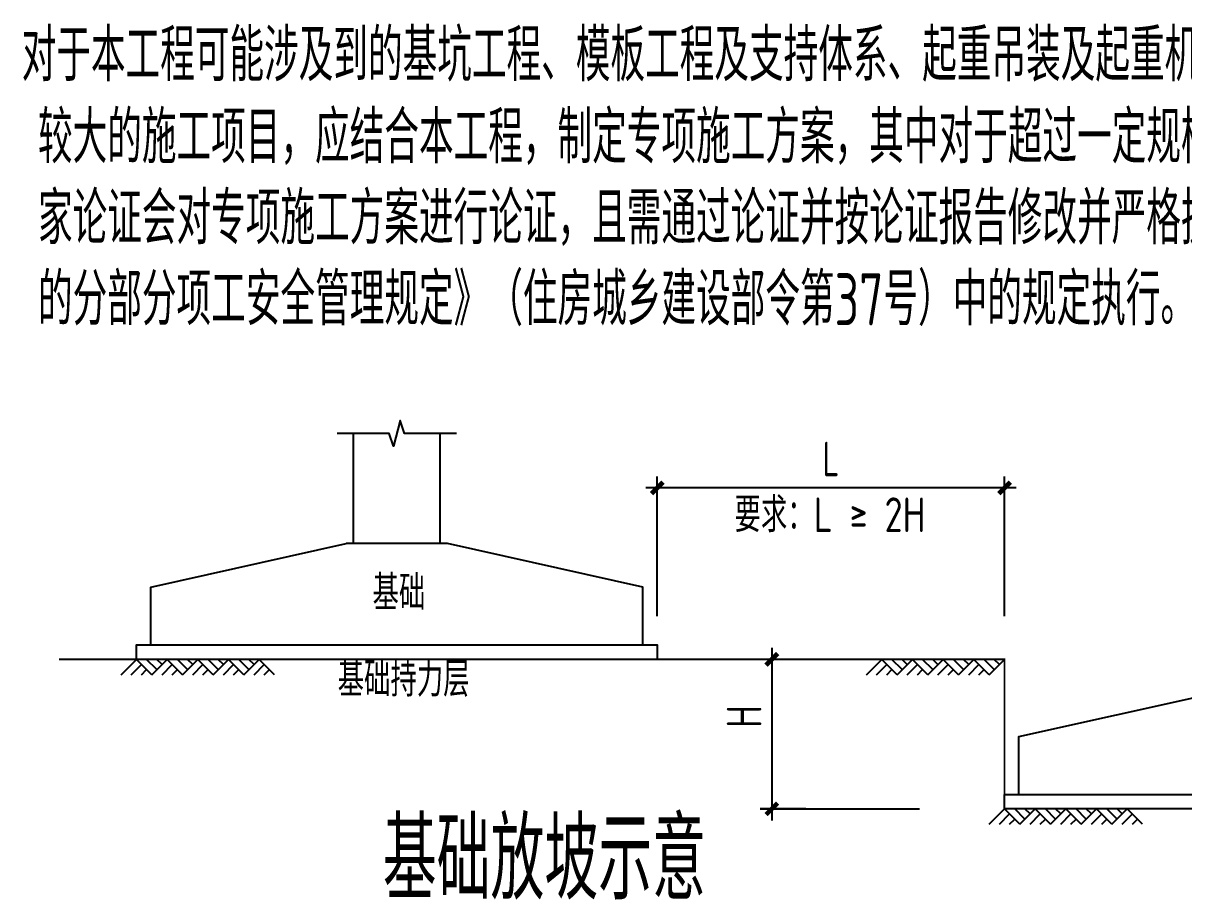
# Model space of a CAD drawing. Header units: millimetres. Extents: x 865490 to 879904, y 39442 to 44891.
# Drawn here: x 866141.3 to 866241.6, y 39518.4 to 39594.2 of the extents above; entities that cross this region are included whole.
import ezdxf

# ---------------------------------------------------------------- set-up
doc = ezdxf.new("R2010")
doc.units = ezdxf.units.MM
doc.header["$LTSCALE"] = 1000
doc.header["$MEASUREMENT"] = 0
for name, color, linetype in [('1505', 2, 'Continuous'), ('DIM', 7, 'Continuous'), ('TEXT', 4, 'Continuous'), ('THIN', 7, 'Continuous'), ('图名', 253, 'Continuous')]:
    doc.layers.add(name, color=color, linetype=linetype)
doc.layers.add('SM001', color=7, linetype='Continuous', lineweight=15)
doc.styles.add('SM001', font='tssdeng.shx', dxfattribs={"width": 0.7, "bigfont": 'tssdchn.shx'})
doc.styles.add('TS', font='tssdeng.shx', dxfattribs={"width": 0.8, "height": 2.5, "bigfont": 'tssdchn.shx'})
doc.styles.add('TSSD_Dimension', font='Tssdeng.shx', dxfattribs={"width": 0.7, "bigfont": 'hztxt.shx'})
doc.dimstyles.new('TSSD_100_1', dxfattribs={"dimtxt": 3, "dimasz": 1, "dimexe": 1, "dimexo": 2.5, "dimgap": 1, "dimtad": 1, "dimdec": 0, "dimlfac": 100, "dimzin": 0, "dimdsep": 46, "dimtxsty": 'TSSD_Dimension', "dimblk": 'ARCHTICK', "dimblk1": 'ARCHTICK', "dimblk2": 'ARCHTICK', "dimcen": 0, "dimdle": 1, "dimclrt": 7, "dimadec": 0, "dimazin": 0, "dimtfac": 1, "dimtdec": 0, "dimtix": 1, "dimtmove": 2, "dimatfit": 3, "dimfxl": 0, "dimtolj": 1, "dimtzin": 0, "dimarcsym": 0})

# ---------------------------------------------------------------- blocks, each defined once
blk = doc.blocks.new('_ArchTick')
at = {"color": 0, "linetype": 'ByBlock', "const_width": 0.4}
blk.add_lwpolyline([(-0.5, -0.5), (0.5, 0.5)], dxfattribs=at)
blk = doc.blocks.new('*D378')
at = {"layer": 'Defpoints', "color": 0, "transparency": 16777216}
for p in [(866196.08, 39554.04), (866196.08, 39540.47), (866226.08, 39540.47)]:
    blk.add_point(p, dxfattribs=at)
at = {"layer": 'SM001', "color": 0, "lineweight": -2, "transparency": 16777216}
for p, q in [((866196.08, 39542.97), (866196.08, 39555.04)), ((866226.08, 39542.97), (866226.08, 39555.04)), ((866227.08, 39554.04), (866195.08, 39554.04))]:
    blk.add_line(p, q, dxfattribs=at)
at = {"layer": 'SM001', "color": 0, "lineweight": -2, "transparency": 16777216, "rotation": 180}
blk.add_blockref('_ArchTick', (866196.08, 39554.04), dxfattribs=at)
at = {"layer": 'SM001', "color": 0, "lineweight": -2, "transparency": 16777216}
blk.add_blockref('_ArchTick', (866226.08, 39554.04), dxfattribs=at)
at = {"layer": 'SM001', "color": 7, "transparency": 16777216, "insert": (866211.08, 39556.54), "char_height": 3, "attachment_point": 5, "style": 'TSSD_Dimension'}
blk.add_mtext('\\A1;L', dxfattribs=at)

msp = doc.modelspace()

# ---------------------------------------------------------------- linework, layer by layer
for p, q in [((866149.752, 39537.899), (866151.077, 39539.224)), ((866152.403, 39537.899), (866151.077, 39539.224)), ((866152.845, 39538.341), (866151.961, 39539.224)), ((866152.403, 39537.899), (866153.729, 39539.224)), ((866153.287, 39538.783), (866152.845, 39539.224)), ((866155.055, 39537.899), (866153.729, 39539.224)), ((866155.497, 39538.341), (866154.613, 39539.224)), ((866155.055, 39537.899), (866156.381, 39539.224)), ((866155.939, 39538.783), (866155.497, 39539.224)), ((866157.706, 39537.899), (866156.381, 39539.224)), ((866158.148, 39538.341), (866157.265, 39539.224)), ((866157.706, 39537.899), (866159.032, 39539.224)), ((866158.59, 39538.783), (866158.148, 39539.224)), ((866160.358, 39537.899), (866159.032, 39539.224)), ((866160.8, 39538.341), (866159.916, 39539.224)), ((866160.358, 39537.899), (866161.684, 39539.224)), ((866161.242, 39538.783), (866160.8, 39539.224)), ((866163.01, 39537.899), (866161.684, 39539.224)), ((866214.145, 39537.899), (866215.471, 39539.224)), ((866216.797, 39537.899), (866215.471, 39539.224)), ((866217.238, 39538.341), (866216.355, 39539.224)), ((866216.797, 39537.899), (866218.122, 39539.224)), ((866217.68, 39538.783), (866217.238, 39539.224)), ((866219.448, 39537.899), (866218.122, 39539.224)), ((866219.89, 39538.341), (866219.006, 39539.224)), ((866219.448, 39537.899), (866220.774, 39539.224)), ((866220.332, 39538.783), (866219.89, 39539.224)), ((866222.1, 39537.899), (866220.774, 39539.224)), ((866222.542, 39538.341), (866221.658, 39539.224)), ((866222.1, 39537.899), (866223.426, 39539.224)), ((866222.984, 39538.783), (866222.542, 39539.224)), ((866224.751, 39537.899), (866223.426, 39539.224)), ((866225.193, 39538.341), (866224.31, 39539.224)), ((866224.751, 39537.899), (866226.077, 39539.224)), ((866225.635, 39538.783), (866225.193, 39539.224)), ((866150.635, 39537.899), (866151.519, 39538.783)), ((866151.519, 39537.899), (866151.961, 39538.341)), ((866153.287, 39537.899), (866154.171, 39538.783)), ((866154.171, 39537.899), (866154.613, 39538.341)), ((866155.939, 39537.899), (866156.823, 39538.783)), ((866156.823, 39537.899), (866157.265, 39538.341)), ((866158.59, 39537.899), (866159.474, 39538.783)), ((866159.474, 39537.899), (866159.916, 39538.341)), ((866161.242, 39537.899), (866162.126, 39538.783)), ((866162.126, 39537.899), (866162.568, 39538.341)), ((866215.029, 39537.899), (866215.913, 39538.783)), ((866215.913, 39537.899), (866216.355, 39538.341)), ((866217.68, 39537.899), (866218.564, 39538.783)), ((866218.564, 39537.899), (866219.006, 39538.341)), ((866220.332, 39537.899), (866221.216, 39538.783)), ((866221.216, 39537.899), (866221.658, 39538.341)), ((866222.984, 39537.899), (866223.868, 39538.783)), ((866223.868, 39537.899), (866224.31, 39538.341)), ((866224.751, 39524.979), (866226.077, 39526.305)), ((866227.403, 39524.979), (866226.077, 39526.305)), ((866227.845, 39525.421), (866226.961, 39526.305)), ((866227.403, 39524.979), (866228.729, 39526.305)), ((866228.287, 39525.863), (866227.845, 39526.305)), ((866230.055, 39524.979), (866228.729, 39526.305)), ((866230.497, 39525.421), (866229.613, 39526.305)), ((866230.055, 39524.979), (866231.381, 39526.305)), ((866230.939, 39525.863), (866230.497, 39526.305)), ((866232.706, 39524.979), (866231.381, 39526.305)), ((866233.148, 39525.421), (866232.264, 39526.305)), ((866232.706, 39524.979), (866234.032, 39526.305)), ((866233.59, 39525.863), (866233.148, 39526.305)), ((866235.358, 39524.979), (866234.032, 39526.305)), ((866235.8, 39525.421), (866234.916, 39526.305)), ((866235.358, 39524.979), (866236.684, 39526.305)), ((866236.242, 39525.863), (866235.8, 39526.305)), ((866238.01, 39524.979), (866236.684, 39526.305)), ((866225.635, 39524.979), (866226.519, 39525.863)), ((866226.519, 39524.979), (866226.961, 39525.421)), ((866228.287, 39524.979), (866229.171, 39525.863)), ((866229.171, 39524.979), (866229.613, 39525.421)), ((866230.939, 39524.979), (866231.823, 39525.863)), ((866231.823, 39524.979), (866232.264, 39525.421)), ((866233.59, 39524.979), (866234.474, 39525.863)), ((866234.474, 39524.979), (866234.916, 39525.421)), ((866236.242, 39524.979), (866237.126, 39525.863)), ((866237.126, 39524.979), (866237.568, 39525.421))]:
    msp.add_line(p, q)
at = {"layer": '1505'}
for p, q in [((866169.827, 39549.224), (866169.827, 39558.756)), ((866177.327, 39549.224), (866177.327, 39558.756)), ((866177.952, 39549.224), (866169.202, 39549.224))]:
    msp.add_line(p, q, dxfattribs=at)
for points in [[(866152.327, 39540.474), (866152.327, 39545.474), (866169.202, 39549.224)], [(866194.827, 39540.474), (866194.827, 39545.474), (866177.952, 39549.224)], [(866196.077, 39539.224), (866151.077, 39539.224), (866151.077, 39540.474), (866196.077, 39540.474), (866196.077, 39539.224)], [(866227.327, 39527.555), (866227.327, 39532.555), (866244.202, 39536.305)], [(866271.077, 39526.305), (866226.077, 39526.305), (866226.077, 39527.555), (866271.077, 39527.555), (866271.077, 39526.305)]]:
    msp.add_lwpolyline(points, dxfattribs=at)
at = {"layer": 'dim', "ltscale": 0.8}
msp.add_line((866204.975, 39526.305), (866218.744, 39526.305), dxfattribs=at)
at = {"layer": 'TEXT'}
for p, q in [((866205.975, 39540.224), (866205.975, 39525.305)), ((866208.918, 39539.224), (866204.975, 39539.224)), ((866208.918, 39526.305), (866204.975, 39526.305))]:
    msp.add_line(p, q, dxfattribs=at)
at = {"layer": 'TEXT', "linetype": 'ByBlock', "ltscale": 0.8}
msp.add_line((866196.077, 39539.224), (866177, 39539.224), dxfattribs=at)
at = {"layer": 'TEXT', "linetype": 'ByBlock', "ltscale": 0.8, "const_width": 0.15}
msp.add_lwpolyline([(866144.395, 39539.224), (866226.077, 39539.224), (866226.077, 39526.305), (866274.529, 39526.305)], dxfattribs=at)
at = {"layer": 'THIN', "ltscale": 0.8}
msp.add_lwpolyline([(866178.727, 39558.756), (866174.227, 39558.756), (866173.877, 39559.856), (866173.277, 39557.656), (866172.927, 39558.756), (866168.427, 39558.756)], dxfattribs=at)

# ---------------------------------------------------------------- block references
at = {"layer": 'TEXT', "xscale": -1}
for p, rotation in [((866205.975, 39539.224), 270), ((866205.975, 39526.305), 90)]:
    msp.add_blockref('_ArchTick', p, dxfattribs=dict(at, rotation=rotation))

# ---------------------------------------------------------------- texts
at = {"layer": 'SM001'}
for s, height, style, width, p in [(' 对于本工程可能涉及到的基坑工程、模板工程及支持体系、起重吊装及起重机械安装拆卸工程、脚手架工程等危险性', 4.5, 'SM001', 0.7, (866139.248, 39589.186)), ('较大的施工项目，应结合本工程，制定专项施工方案，其中对于超过一定规模的危大工程，施工单位应当组织召开专', 4.5, 'SM001', 0.7, (866142.572, 39582.095)), ('家论证会对专项施工方案进行论证，且需通过论证并按论证报告修改并严格执行。其他未述要求均应按《危险性较大', 4.5, 'SM001', 0.7, (866142.572, 39575.095)), ('的分部分项工安全管理规定》（住房城乡建设部令第37号）中的规定执行。', 4.5, 'SM001', 0.7, (866142.572, 39568.095)), ('要求：L ≥ 2H', 3, 'TS', 0.8, (866202.75, 39550.221)), ('基础', 3, 'TS', 0.8, (866171.478, 39543.488)), ('基础持力层', 3, 'TS', 0.8, (866168.461, 39536.006))]:
    msp.add_text(s, height=height, dxfattribs=dict(at, style=style, width=width)).set_placement(p)
at = {"layer": 'SM001', "style": 'TS', "width": 0.8}
msp.add_text('H', height=3, rotation=90, dxfattribs=at).set_placement((866205.078, 39533.297))
at = {"layer": '图名', "style": 'TS', "width": 0.7}
msp.add_text('基础放坡示意', height=7, dxfattribs=at).set_placement((866172.36, 39518.46))

# ---------------------------------------------------------------- dimensions: what is measured, and where the dimension line sits
at = {"layer": 'SM001'}
dim = msp.add_linear_dim(base=(866196.077, 39554.044), p1=(866226.077, 39540.474), p2=(866196.077, 39540.474), angle=180, text='L', dimstyle='TSSD_100_1', dxfattribs=at)
dim.commit()
dim.dimension.update_dxf_attribs({"geometry": '*D378', "text_midpoint": (866211.077, 39556.544)})

doc.saveas('drawing.dxf')
